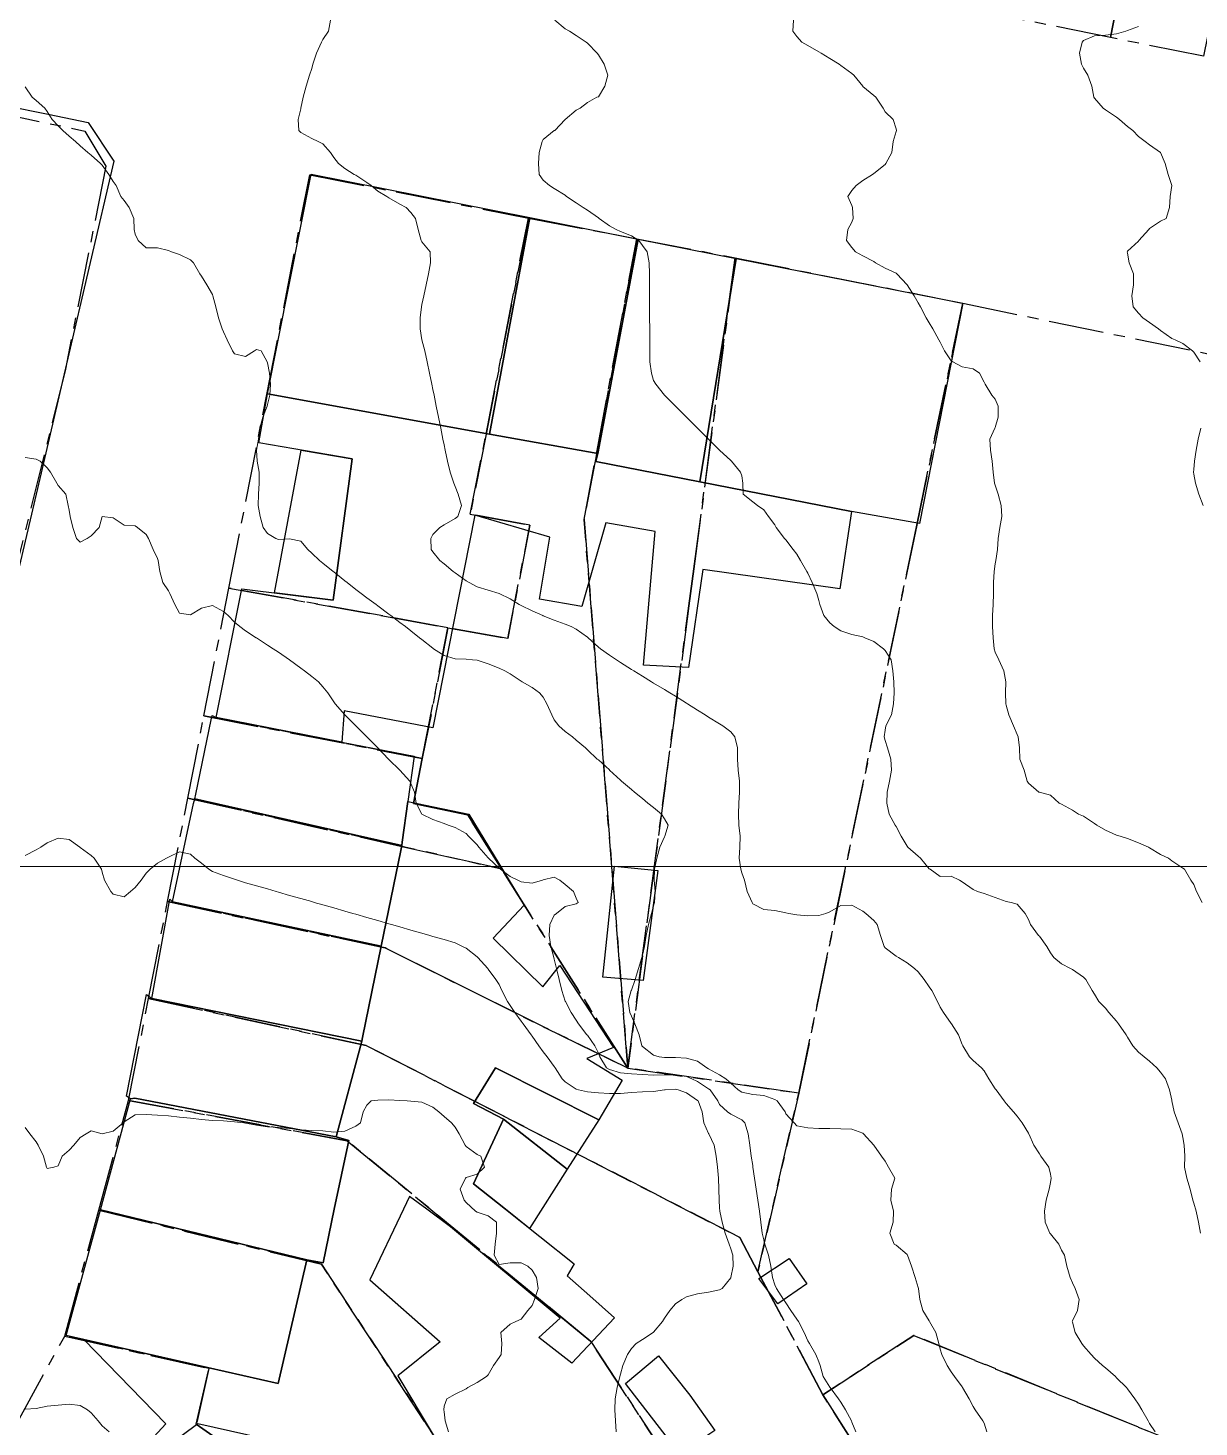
# Model space of a CAD drawing. Header units: centimetres. Extents: x 0 to 642158, y -847 to 649707.
# Drawn here: x 616613.4 to 616666.5, y 621662 to 621725.4 of the extents above; entities that cross this region are included whole.
import ezdxf

# ---------------------------------------------------------------- set-up
doc = ezdxf.new("R2010")
doc.units = ezdxf.units.CM
doc.header["$MEASUREMENT"] = 0
doc.linetypes.add('CENTERX2', pattern=[4, 2.5, -0.5, 0.5, -0.5])
doc.layers.add('MEV_grille', color=254, linetype='Continuous', lineweight=9)
doc.layers.add('WAL_topographie 0.5', color=253, linetype='Continuous', lineweight=20)
doc.layers.add('SPW_batiments', color=7, linetype='Continuous')
doc.layers.add('SPW_parcellaire cadastral', color=7, linetype='CENTERX2', lineweight=25, true_color=0xff0542)

# ---------------------------------------------------------------- blocks, each defined once
blk = doc.blocks.new('*U114')
at = {"layer": 'MEV_grille', "transparency": 33554687}
blk.add_lwpolyline([(-1338.461, 0), (1338.461, 0)], dxfattribs=at)
blk = doc.blocks.new('*U115')
at = {"layer": 'MEV_grille', "color": 0, "linetype": 'ByBlock', "lineweight": -2, "transparency": 16777216}
blk.add_blockref('*U114', (0, -700), dxfattribs=at)

msp = doc.modelspace()

# ---------------------------------------------------------------- linework, layer by layer
at = {"layer": 'SPW_batiments'}
for points in [[(616612.351, 621721.876), (616614.301, 621721.478), (616616.108, 621721.108), (616617.274, 621719.352), (616615.131, 621710.16), (616614.191, 621706.129), (616612.172, 621697.47)], [(616636.144, 621716.796), (616634.318, 621706.982), (616624.244, 621708.808), (616626.226, 621718.758), (616636.144, 621716.796)], [(616641.052, 621715.825), (616639.228, 621706.093), (616634.318, 621706.982), (616636.144, 621716.796), (616641.052, 621715.825)], [(616645.506, 621714.943), (616643.857, 621704.813), (616639.128, 621705.743), (616639.228, 621706.093), (616641.052, 621715.825), (616645.506, 621714.943)], [(616655.777, 621712.911), (616653.809, 621702.933), (616650.729, 621703.464), (616643.857, 621704.813), (616645.506, 621714.943), (616655.777, 621712.911)], [(616634.318, 621706.982), (616639.228, 621706.093), (616639.128, 621705.743), (616643.857, 621704.813), (616650.729, 621703.464), (616650.195, 621699.961), (616643.995, 621700.843), (616643.336, 621696.406), (616641.296, 621696.51), (616641.828, 621702.56), (616639.595, 621702.96), (616638.495, 621699.16), (616636.578, 621699.492), (616637.045, 621702.309), (616633.645, 621703.309), (616631.746, 621693.659), (616627.729, 621694.441), (616627.612, 621693.019), (616621.924, 621694.136), (616623.079, 621699.958), (616627.229, 621699.458), (616628.078, 621705.858), (616623.845, 621706.591), (616624.244, 621708.808), (616634.318, 621706.982)], [(616627.229, 621699.458), (616624.56, 621699.779), (616625.777, 621706.257), (616628.078, 621705.858), (616627.229, 621699.458)], [(616621.924, 621694.136), (616627.612, 621693.019), (616630.896, 621692.375), (616630.612, 621690.325), (616630.354, 621688.474), (616630.333, 621688.325), (616620.952, 621690.438), (616620.997, 621690.658), (616621.686, 621694.031), (616621.733, 621694.222), (616621.924, 621694.136)], [(616616.591, 621658.815), (616619.633, 621662.108), (616615.912, 621665.928), (616624.733, 621663.941), (616626.032, 621669.541), (616626.765, 621669.409), (616627.265, 621671.842), (616627.931, 621674.959), (616627.364, 621675.124), (616628.461, 621679.234), (616628.519, 621679.451), (616628.554, 621679.623), (616629.399, 621683.759), (616630.288, 621688.105), (616630.333, 621688.325), (616630.354, 621688.474), (616630.612, 621690.325), (616633.38, 621689.742)], [(616630.333, 621688.325), (616630.288, 621688.105), (616629.399, 621683.759), (616619.93, 621685.774), (616620.894, 621690.238), (616620.952, 621690.438), (616630.333, 621688.325)], [(616633.38, 621689.742), (616635.885, 621685.628), (616634.48, 621684.125), (616636.73, 621681.926), (616637.506, 621682.892), (616639.931, 621679.176), (616638.731, 621678.676), (616640.331, 621677.693), (616639.264, 621675.893), (616634.581, 621678.242), (616633.581, 621676.625), (616634.948, 621675.925), (616633.582, 621672.992), (616635.032, 621671.843), (616638.149, 621669.36), (616637.832, 621668.826), (616638.863, 621667.908), (616639.982, 621666.91), (616638.05, 621664.86), (616636.549, 621666.026), (616637.515, 621666.893), (616632.549, 621671.042), (616631.465, 621671.842), (616630.689, 621672.415), (616630.415, 621671.842), (616628.882, 621668.642), (616632.082, 621665.825), (616630.15, 621664.292), (616631.8, 621661.542)], [(616641.947, 621687.193), (616641.28, 621682.21), (616639.447, 621682.36), (616639.98, 621687.393), (616641.947, 621687.193)], [(616619.93, 621685.774), (616629.399, 621683.759), (616628.554, 621679.623), (616628.519, 621679.451), (616618.998, 621681.391), (616619.82, 621685.889), (616619.93, 621685.774)], [(616618.998, 621681.391), (616628.519, 621679.451), (616628.461, 621679.234), (616627.364, 621675.124), (616618.222, 621676.87), (616618.026, 621676.848), (616617.858, 621676.963), (616618.754, 621681.576), (616618.998, 621681.391)], [(616634.581, 621678.242), (616639.264, 621675.893), (616637.837, 621673.648), (616634.948, 621675.926), (616633.581, 621676.625), (616634.581, 621678.242)], [(616627.364, 621675.124), (616627.931, 621674.959), (616627.265, 621671.842), (616626.765, 621669.409), (616626.032, 621669.541), (616616.665, 621671.818), (616618.026, 621676.848), (616618.222, 621676.87), (616627.364, 621675.124)], [(616634.948, 621675.926), (616637.837, 621673.648), (616636.132, 621670.966), (616635.032, 621671.843), (616633.582, 621672.992), (616634.948, 621675.926)], [(616626.032, 621669.541), (616624.733, 621663.941), (616615.912, 621665.928), (616615.116, 621666.107), (616616.665, 621671.818), (616626.032, 621669.541)], [(616648.699, 621668.461), (616647.382, 621667.544), (616646.532, 621668.694), (616647.899, 621669.611), (616648.699, 621668.461)], [(616643.4, 621663.411), (616644.533, 621661.811), (616642.95, 621660.744), (616640.483, 621663.943), (616641.982, 621665.193), (616643.4, 621663.411)], [(616624.05, 621661.441), (616621.083, 621662.108), (616620.383, 621661.574)]]:
    msp.add_lwpolyline(points, dxfattribs=at)
at = {"layer": 'SPW_parcellaire cadastral'}
for points in [[(616662.478, 621724.961), (616658.487, 621725.768), (616658.825, 621727.485), (616660.491, 621735.957), (616661.786, 621742.54), (616663.021, 621748.822), (616664.734, 621746.716), (616665.959, 621745.21), (616664.254, 621735.175), (616662.811, 621726.679), (616662.478, 621724.961)], [(616662.478, 621724.961), (616662.811, 621726.679), (616664.254, 621735.175), (616665.959, 621745.21), (616667.676, 621743.099), (616670.024, 621740.212), (616668.751, 621734.241), (616667.045, 621725.824), (616666.698, 621724.109), (616662.478, 621724.961)], [(616606.529, 621701.288), (616609.026, 621712.088), (616610.065, 621716.58), (616610.291, 621716.529), (616611.446, 621721.668), (616615.968, 621720.718), (616616.921, 621719.12), (616615.078, 621709.922), (616612.253, 621698.582), (616606.529, 621701.288)], [(616632.431, 621698.199), (616629.48, 621698.734), (616622.494, 621700), (616624.212, 621708.781), (616626.16, 621718.738), (616636.078, 621716.775), (616634.155, 621706.979), (616633.442, 621703.346), (616636.148, 621702.856), (616635.137, 621697.709), (616632.431, 621698.199)], [(616631.267, 621692.269), (616632.431, 621698.199), (616635.137, 621697.709), (616636.148, 621702.856), (616633.442, 621703.346), (616634.155, 621706.979), (616636.078, 621716.775), (616640.992, 621715.833), (616639.161, 621706.072), (616638.605, 621703.105), (616640.582, 621678.24), (616634.85, 621687.272), (616633.313, 621689.722), (616630.868, 621690.236), (616631.267, 621692.269)], [(616645.449, 621714.977), (616643.579, 621700.873), (616643.357, 621699.193), (616640.582, 621678.24), (616638.605, 621703.105), (616639.161, 621706.072), (616640.992, 621715.833), (616645.449, 621714.977)], [(616645.449, 621714.977), (616655.776, 621712.911), (616653.686, 621702.852), (616648.338, 621677.106), (616640.582, 621678.24), (616643.357, 621699.193), (616643.579, 621700.873), (616645.449, 621714.977)], [(616691.069, 621651.782), (616689.859, 621651.074), (616689.672, 621651.375), (616653.549, 621666.121), (616649.435, 621663.421), (616646.488, 621669), (616648.338, 621677.106), (616653.686, 621702.852), (616655.776, 621712.911), (616674.901, 621708.978), (616674.462, 621686.457), (616680.865, 621685.071), (616680.441, 621682.234), (616689.648, 621680.435), (616690.58, 621685.128), (616690.792, 621686.186), (616695.024, 621685.333), (616698.263, 621684.679), (616697.622, 621681.547), (616692.116, 621653.716), (616693.083, 621653.449), (616691.069, 621651.782)], [(616631.267, 621692.269), (616621.361, 621694.212), (616622.494, 621700), (616629.48, 621698.734), (616632.431, 621698.199), (616631.267, 621692.269)], [(616631.267, 621692.269), (616630.868, 621690.236), (616633.313, 621689.722), (616634.85, 621687.272), (616630.48, 621688.256), (616620.63, 621690.475), (616621.361, 621694.212), (616631.267, 621692.269)], [(616640.582, 621678.24), (616636.825, 621680.076), (616629.582, 621683.685), (616619.712, 621685.785), (616620.63, 621690.475), (616630.48, 621688.256), (616634.85, 621687.272), (616640.582, 621678.24)], [(616618.851, 621681.386), (616619.712, 621685.785), (616629.582, 621683.685), (616636.825, 621680.076), (616640.582, 621678.24), (616648.338, 621677.106), (616646.488, 621669), (616645.666, 621670.556), (616634.938, 621676.068), (616628.715, 621679.267), (616618.851, 621681.386)], [(616666.282, 621636.931), (616660.215, 621633.209), (616638.916, 621665.839), (616636.961, 621667.449), (616627.865, 621674.938), (616617.948, 621676.77), (616618.851, 621681.386), (616628.715, 621679.267), (616634.938, 621676.068), (616645.666, 621670.556), (616646.488, 621669), (616649.435, 621663.421), (616666.282, 621636.931)], [(616660.215, 621633.209), (616653.308, 621628.776), (616626.69, 621669.346), (616616.59, 621671.789), (616617.948, 621676.77), (616627.865, 621674.938), (616636.961, 621667.449), (616638.916, 621665.839), (616660.215, 621633.209)], [(616653.308, 621628.776), (616644.367, 621623.142), (616624.594, 621657.862), (616622.869, 621660.792), (616621.017, 621662.087), (616621.586, 621664.615), (616615.049, 621666.087), (616616.59, 621671.789), (616626.69, 621669.346), (616653.308, 621628.776)], [(616639.867, 621620.309), (616633.663, 621632.27), (616627.971, 621629.003), (616622.035, 621641.87), (616618.121, 621650.351), (616609.669, 621656.282), (616612.892, 621662.156), (616615.049, 621666.087), (616621.586, 621664.615), (616621.017, 621662.087), (616622.869, 621660.792), (616624.594, 621657.862), (616644.367, 621623.142), (616639.867, 621620.309)], [(616686.194, 621606.296), (616666.282, 621636.931), (616649.435, 621663.421), (616653.549, 621666.121), (616689.672, 621651.375), (616689.859, 621651.074), (616708.623, 621620.591), (616686.194, 621606.296)]]:
    msp.add_lwpolyline(points, dxfattribs=at)
at = {"layer": 'WAL_topographie 0.5'}
for points in [[(616627.098, 621725.75), (616627.011, 621725.25), (616626.75, 621724.875), (616626.693, 621724.75), (616626.472, 621724.25), (616626.3, 621723.75), (616626.25, 621723.558), (616626.155, 621723.25), (616626, 621722.75), (616625.859, 621722.25), (616625.756, 621721.75), (616625.75, 621721.721), (616625.636, 621721.25), (616625.67, 621720.75), (616625.75, 621720.658), (616626.25, 621720.379), (616626.538, 621720.25), (616626.75, 621720.14), (616627.098, 621719.75), (616627.25, 621719.52), (616627.467, 621719.25), (616627.75, 621719.026), (616628.182, 621718.75), (616628.25, 621718.713), (616628.75, 621718.39), (616628.945, 621718.25), (616629.25, 621717.996), (616629.66, 621717.75), (616629.75, 621717.688), (616630.25, 621717.408), (616630.538, 621717.25), (616630.75, 621717.024), (616630.957, 621716.75), (616631.083, 621716.25), (616631.217, 621715.75), (616631.25, 621715.691), (616631.625, 621715.25), (616631.632, 621714.75), (616631.545, 621714.25), (616631.444, 621713.75), (616631.335, 621713.25), (616631.25, 621712.857), (616631.226, 621712.75), (616631.171, 621712.25), (616631.165, 621711.75), (616631.25, 621711.25), (616631.25, 621711.25), (616631.382, 621710.75), (616631.487, 621710.25), (616631.592, 621709.75), (616631.697, 621709.25), (616631.75, 621709), (616631.8, 621708.75), (616631.9, 621708.25), (616632, 621707.75), (616632.1, 621707.25), (616632.2, 621706.75), (616632.25, 621706.5), (616632.303, 621706.25), (616632.408, 621705.75), (616632.534, 621705.25), (616632.692, 621704.75), (616632.75, 621704.611), (616632.891, 621704.25), (616633.044, 621703.75), (616632.87, 621703.25), (616632.75, 621703.152), (616632.25, 621702.865), (616632.061, 621702.75), (616631.75, 621702.431), (616631.648, 621702.25), (616631.671, 621701.75), (616631.75, 621701.648), (616632.057, 621701.25), (616632.25, 621701.095), (616632.667, 621700.75), (616632.75, 621700.688), (616633.25, 621700.335), (616633.39, 621700.25), (616633.75, 621700.053), (616634.25, 621699.905), (616634.75, 621699.75), (616634.75, 621699.75), (616635.25, 621699.505), (616635.664, 621699.25), (616635.75, 621699.208), (616636.25, 621698.974), (616636.731, 621698.75), (616636.75, 621698.741), (616637.25, 621698.54), (616637.75, 621698.358), (616638.015, 621698.25), (616638.25, 621698.138), (616638.75, 621697.779), (616638.783, 621697.75), (616639.25, 621697.327), (616639.35, 621697.25), (616639.75, 621696.955), (616640.066, 621696.75), (616640.25, 621696.626), (616640.75, 621696.314), (616640.852, 621696.25), (616641.25, 621696), (616641.656, 621695.75), (616641.75, 621695.693), (616642.25, 621695.398), (616642.495, 621695.25), (616642.75, 621695.093), (616643.25, 621694.779), (616643.297, 621694.75), (616643.75, 621694.468), (616644.099, 621694.25), (616644.25, 621694.154), (616644.75, 621693.841), (616644.9, 621693.75), (616645.25, 621693.489), (616645.436, 621693.25), (616645.556, 621692.75), (616645.562, 621692.25), (616645.592, 621691.75), (616645.651, 621691.25), (616645.649, 621690.75), (616645.617, 621690.25), (616645.598, 621689.75), (616645.621, 621689.25), (616645.674, 621688.75), (616645.666, 621688.25), (616645.634, 621687.75), (616645.714, 621687.25), (616645.75, 621687.088), (616645.88, 621686.75), (616646.003, 621686.25), (616646.224, 621685.75), (616646.25, 621685.69), (616646.75, 621685.433), (616647.25, 621685.375), (616647.75, 621685.28), (616647.893, 621685.25), (616648.25, 621685.19), (616648.75, 621685.136), (616649.25, 621685.154), (616649.563, 621685.25), (616649.75, 621685.314), (616650.25, 621685.609), (616650.75, 621685.623), (616651.25, 621685.359), (616651.385, 621685.25), (616651.75, 621684.935), (616651.888, 621684.75), (616652.039, 621684.25), (616652.207, 621683.75), (616652.25, 621683.695), (616652.75, 621683.312), (616652.854, 621683.25), (616653.25, 621683.006), (616653.583, 621682.75), (616653.75, 621682.607), (616654.025, 621682.25), (616654.25, 621681.914), (616654.366, 621681.75), (616654.636, 621681.25), (616654.75, 621681), (616654.903, 621680.75), (616655.25, 621680.262), (616655.259, 621680.25), (616655.58, 621679.75), (616655.75, 621679.3), (616655.776, 621679.25), (616656.088, 621678.75), (616656.25, 621678.579), (616656.618, 621678.25), (616656.75, 621678.109), (616656.963, 621677.75), (616657.25, 621677.294), (616657.283, 621677.25), (616657.652, 621676.75), (616657.75, 621676.625), (616658.072, 621676.25), (616658.25, 621676.053), (616658.463, 621675.75), (616658.75, 621675.28), (616658.767, 621675.25), (616658.991, 621674.75), (616659.25, 621674.345), (616659.321, 621674.25), (616659.686, 621673.75), (616659.75, 621673.432), (616659.784, 621673.25), (616659.75, 621673.05), (616659.691, 621672.75), (616659.565, 621672.25), (616659.486, 621671.75), (616659.519, 621671.25), (616659.729, 621670.75), (616659.75, 621670.716), (616660.13, 621670.25), (616660.25, 621669.99), (616660.393, 621669.75), (616660.49, 621669.25), (616660.647, 621668.75), (616660.75, 621668.5), (616660.878, 621668.25), (616661.061, 621667.75), (616660.978, 621667.25), (616660.75, 621666.779), (616660.741, 621666.75), (616660.75, 621666.717), (616660.88, 621666.25), (616661.177, 621665.75), (616661.25, 621665.645), (616661.597, 621665.25), (616661.75, 621665.083), (616662.116, 621664.75), (616662.25, 621664.642), (616662.705, 621664.25), (616662.75, 621664.202), (616663.202, 621663.75), (616663.25, 621663.691), (616663.576, 621663.25), (616663.75, 621663), (616663.898, 621662.75), (616664.177, 621662.25), (616664.25, 621662.121), (616664.495, 621661.75)], [(616637.272, 621725.75), (616637.75, 621725.35), (616637.94, 621725.25), (616638.25, 621725.058), (616638.703, 621724.75), (616638.75, 621724.703), (616639.189, 621724.25), (616639.25, 621724.176), (616639.517, 621723.75), (616639.675, 621723.25), (616639.543, 621722.75), (616639.25, 621722.278), (616639.179, 621722.25), (616638.75, 621722.019), (616638.432, 621721.75), (616638.25, 621721.673), (616637.75, 621721.25), (616637.75, 621721.25), (616637.27, 621720.75), (616637.25, 621720.74), (616636.75, 621720.329), (616636.695, 621720.25), (616636.562, 621719.75), (616636.539, 621719.25), (616636.561, 621718.75), (616636.75, 621718.5), (616637.038, 621718.25), (616637.25, 621718.113), (616637.75, 621717.806), (616637.811, 621717.75), (616638.25, 621717.467), (616638.567, 621717.25), (616638.75, 621717.125), (616639.25, 621716.783), (616639.293, 621716.75), (616639.75, 621716.427), (616640.058, 621716.25), (616640.25, 621716.159), (616640.75, 621715.968), (616641.089, 621715.75), (616641.25, 621715.536), (616641.46, 621715.25), (616641.561, 621714.75), (616641.568, 621714.25), (616641.571, 621713.75), (616641.571, 621713.25), (616641.571, 621712.75), (616641.571, 621712.25), (616641.577, 621711.75), (616641.59, 621711.25), (616641.587, 621710.75), (616641.59, 621710.25), (616641.659, 621709.75), (616641.75, 621709.417), (616641.85, 621709.25), (616642.25, 621708.75), (616642.25, 621708.75), (616642.75, 621708.25), (616642.75, 621708.25), (616643.25, 621707.75), (616643.25, 621707.75), (616643.75, 621707.25), (616643.75, 621707.25), (616644.25, 621706.75), (616644.25, 621706.75), (616644.75, 621706.25), (616644.75, 621706.25), (616645.25, 621705.786), (616645.281, 621705.75), (616645.694, 621705.25), (616645.75, 621705.083), (616645.798, 621704.75), (616645.819, 621704.25), (616646.25, 621703.912), (616646.472, 621703.75), (616646.75, 621703.547), (616646.97, 621703.25), (616647.25, 621702.861), (616647.319, 621702.75), (616647.698, 621702.25), (616647.75, 621702.182), (616648.089, 621701.75), (616648.25, 621701.53), (616648.419, 621701.25), (616648.707, 621700.75), (616648.75, 621700.671), (616648.953, 621700.25), (616649.156, 621699.75), (616649.25, 621699.442), (616649.298, 621699.25), (616649.473, 621698.75), (616649.75, 621698.431), (616649.946, 621698.25), (616650.25, 621698.066), (616650.75, 621697.89), (616651.25, 621697.784), (616651.336, 621697.75), (616651.75, 621697.572), (616652.176, 621697.25), (616652.25, 621697.165), (616652.522, 621696.75), (616652.607, 621696.25), (616652.647, 621695.75), (616652.663, 621695.25), (616652.641, 621694.75), (616652.54, 621694.25), (616652.287, 621693.75), (616652.25, 621693.554), (616652.21, 621693.25), (616652.25, 621693.083), (616652.363, 621692.75), (616652.511, 621692.25), (616652.546, 621691.75), (616652.456, 621691.25), (616652.346, 621690.75), (616652.33, 621690.25), (616652.438, 621689.75), (616652.717, 621689.25), (616652.75, 621689.197), (616652.988, 621688.75), (616653.25, 621688.292), (616653.287, 621688.25), (616653.75, 621687.847), (616653.852, 621687.75), (616654.25, 621687.277), (616654.292, 621687.25), (616654.75, 621686.926), (616655.25, 621686.944), (616655.63, 621686.75), (616655.75, 621686.689), (616656.25, 621686.329), (616656.438, 621686.25), (616656.75, 621686.155), (616657.25, 621685.976), (616657.75, 621685.785), (616657.972, 621685.75), (616658.25, 621685.669), (616658.611, 621685.25), (616658.75, 621684.972), (616658.853, 621684.75), (616659.206, 621684.25), (616659.25, 621684.213), (616659.595, 621683.75), (616659.75, 621683.457), (616659.904, 621683.25), (616660.25, 621682.957), (616660.663, 621682.75), (616660.75, 621682.705), (616661.25, 621682.364), (616661.358, 621682.25), (616661.639, 621681.75), (616661.75, 621681.583), (616661.95, 621681.25), (616662.25, 621680.957), (616662.402, 621680.75), (616662.75, 621680.36), (616662.84, 621680.25), (616663.184, 621679.75), (616663.25, 621679.632), (616663.486, 621679.25), (616663.75, 621678.96), (616664, 621678.75), (616664.25, 621678.544), (616664.576, 621678.25), (616664.75, 621678.055), (616664.962, 621677.75), (616665.146, 621677.25), (616665.25, 621676.781), (616665.256, 621676.75), (616665.368, 621676.25), (616665.545, 621675.75), (616665.718, 621675.25), (616665.75, 621675.094), (616665.815, 621674.75), (616665.843, 621674.25), (616665.835, 621673.75), (616665.941, 621673.25), (616666.094, 621672.75), (616666.216, 621672.25), (616666.25, 621672.119), (616666.356, 621671.75), (616666.462, 621671.25), (616666.561, 621670.75)], [(616648.105, 621725.75), (616648.075, 621725.25), (616648.25, 621725.009), (616648.471, 621724.75), (616648.75, 621724.592), (616649.25, 621724.317), (616649.35, 621724.25), (616649.75, 621724.004), (616650.164, 621723.75), (616650.25, 621723.697), (616650.75, 621723.324), (616650.835, 621723.25), (616651.239, 621722.75), (616651.25, 621722.739), (616651.75, 621722.333), (616651.83, 621722.25), (616652.168, 621721.75), (616652.25, 621721.583), (616652.614, 621721.25), (616652.75, 621720.821), (616652.767, 621720.75), (616652.75, 621720.694), (616652.621, 621720.25), (616652.564, 621719.75), (616652.294, 621719.25), (616652.25, 621719.205), (616651.75, 621718.79), (616651.683, 621718.75), (616651.25, 621718.479), (616650.945, 621718.25), (616650.75, 621718.031), (616650.57, 621717.75), (616650.75, 621717.341), (616650.779, 621717.25), (616650.808, 621716.75), (616650.75, 621716.592), (616650.559, 621716.25), (616650.5, 621715.75), (616650.75, 621715.442), (616650.917, 621715.25), (616651.25, 621715.067), (616651.75, 621714.799), (616651.82, 621714.75), (616652.25, 621714.503), (616652.75, 621714.272), (616652.785, 621714.25), (616653.25, 621713.75), (616653.25, 621713.75), (616653.574, 621713.25), (616653.75, 621712.929), (616653.858, 621712.75), (616654.122, 621712.25), (616654.25, 621712.018), (616654.419, 621711.75), (616654.696, 621711.25), (616654.75, 621711.155), (616654.948, 621710.75), (616655.25, 621710.309), (616655.331, 621710.25), (616655.75, 621710.025), (616656.25, 621709.934), (616656.528, 621709.75), (616656.75, 621709.333), (616656.788, 621709.25), (616657.089, 621708.75), (616657.25, 621708.571), (616657.386, 621708.25), (616657.382, 621707.75), (616657.25, 621707.274), (616657.234, 621707.25), (616657.01, 621706.75), (616657.035, 621706.25), (616657.103, 621705.75), (616657.153, 621705.25), (616657.222, 621704.75), (616657.25, 621704.664), (616657.376, 621704.25), (616657.516, 621703.75), (616657.546, 621703.25), (616657.454, 621702.75), (616657.379, 621702.25), (616657.35, 621701.75), (616657.277, 621701.25), (616657.25, 621701.096), (616657.205, 621700.75), (616657.175, 621700.25), (616657.17, 621699.75), (616657.161, 621699.25), (616657.125, 621698.75), (616657.123, 621698.25), (616657.161, 621697.75), (616657.199, 621697.25), (616657.25, 621697.096), (616657.411, 621696.75), (616657.632, 621696.25), (616657.733, 621695.75), (616657.706, 621695.25), (616657.729, 621694.75), (616657.75, 621694.694), (616657.868, 621694.25), (616658.083, 621693.75), (616658.25, 621693.361), (616658.295, 621693.25), (616658.353, 621692.75), (616658.367, 621692.25), (616658.554, 621691.75), (616658.694, 621691.25), (616658.75, 621691.15), (616659.221, 621690.75), (616659.25, 621690.742), (616659.75, 621690.615), (616660.147, 621690.25), (616660.25, 621690.198), (616660.75, 621689.926), (616661.022, 621689.75), (616661.25, 621689.656), (616661.75, 621689.329), (616661.85, 621689.25), (616662.25, 621689.024), (616662.75, 621688.801), (616662.908, 621688.75), (616663.25, 621688.641), (616663.75, 621688.452), (616664.197, 621688.25), (616664.25, 621688.22), (616664.75, 621687.915), (616665.11, 621687.75), (616665.25, 621687.627), (616665.75, 621687.303), (616665.831, 621687.25), (616666.121, 621686.75), (616666.25, 621686.568), (616666.373, 621686.25), (616666.636, 621685.75)], [(616663.75, 621725.463), (616663.25, 621725.276), (616663.178, 621725.25), (616662.75, 621725.121), (616662.25, 621725.07), (616661.75, 621725.043), (616661.25, 621724.822), (616661.196, 621724.75), (616661.074, 621724.25), (616661.156, 621723.75), (616661.25, 621723.573), (616661.44, 621723.25), (616661.632, 621722.75), (616661.717, 621722.25), (616661.75, 621722.203), (616662.142, 621721.75), (616662.25, 621721.68), (616662.75, 621721.354), (616662.885, 621721.25), (616663.25, 621720.929), (616663.484, 621720.75), (616663.75, 621720.476), (616664.041, 621720.25), (616664.25, 621720.098), (616664.75, 621719.75), (616664.75, 621719.75), (616664.957, 621719.25), (616665.091, 621718.75), (616665.25, 621718.25), (616665.25, 621718.25), (616665.25, 621718.25), (616665.182, 621717.75), (616665.154, 621717.25), (616665, 621716.75), (616664.75, 621716.628), (616664.25, 621716.294), (616664.219, 621716.25), (616663.764, 621715.75), (616663.75, 621715.733), (616663.25, 621715.268), (616663.226, 621715.25), (616663.25, 621715.179), (616663.325, 621714.75), (616663.525, 621714.25), (616663.523, 621713.75), (616663.443, 621713.25), (616663.51, 621712.75), (616663.75, 621712.463), (616663.939, 621712.25), (616664.25, 621712.044), (616664.65, 621711.75), (616664.75, 621711.682), (616665.25, 621711.317), (616665.411, 621711.25), (616665.75, 621711.093), (616666.192, 621710.75), (616666.25, 621710.694), (616666.536, 621710.25)], [(616613.25, 621722.728), (616613.574, 621722.25), (616613.75, 621722.104), (616614.153, 621721.75), (616614.25, 621721.61), (616614.481, 621721.25), (616614.75, 621720.95), (616614.969, 621720.75), (616615.25, 621720.485), (616615.536, 621720.25), (616615.75, 621720.043), (616616.104, 621719.75), (616616.25, 621719.633), (616616.676, 621719.25), (616616.75, 621719.179), (616617.043, 621718.75), (616617.25, 621718.435), (616617.382, 621718.25), (616617.592, 621717.75), (616617.75, 621717.568), (616617.973, 621717.25), (616618.179, 621716.75), (616618.202, 621716.25), (616618.25, 621716.05), (616618.382, 621715.75), (616618.75, 621715.429), (616619.25, 621715.424), (616619.75, 621715.304), (616619.893, 621715.25), (616620.25, 621715.128), (616620.75, 621714.885), (616620.885, 621714.75), (616621.175, 621714.25), (616621.25, 621714.146), (616621.495, 621713.75), (616621.75, 621713.306), (616621.773, 621713.25), (616621.906, 621712.75), (616622.018, 621712.25), (616622.186, 621711.75), (616622.25, 621711.62), (616622.409, 621711.25), (616622.661, 621710.75), (616622.75, 621710.618), (616623.25, 621710.5), (616623.661, 621710.75), (616623.75, 621710.819), (616623.958, 621710.75), (616624.236, 621710.25), (616624.25, 621710.212), (616624.329, 621709.75), (616624.374, 621709.25), (616624.355, 621708.75), (616624.25, 621708.322), (616624.236, 621708.25), (616624.029, 621707.75), (616623.893, 621707.25), (616623.831, 621706.75), (616623.75, 621706.25), (616623.775, 621705.75), (616623.863, 621705.25), (616623.873, 621704.75), (616623.836, 621704.25), (616623.825, 621703.75), (616623.919, 621703.25), (616624.056, 621702.75), (616624.25, 621702.469), (616624.618, 621702.25), (616624.75, 621702.209), (616625.25, 621702.228), (616625.75, 621702.129), (616626.074, 621701.75), (616626.25, 621701.588), (616626.597, 621701.25), (616626.75, 621701.128), (616627.222, 621700.75), (616627.25, 621700.729), (616627.75, 621700.333), (616627.855, 621700.25), (616628.25, 621699.938), (616628.5, 621699.75), (616628.75, 621699.562), (616629.167, 621699.25), (616629.25, 621699.188), (616629.75, 621698.812), (616629.833, 621698.75), (616630.25, 621698.438), (616630.5, 621698.25), (616630.75, 621698.062), (616631.145, 621697.75), (616631.25, 621697.667), (616631.75, 621697.271), (616631.78, 621697.25), (616632.25, 621696.938), (616632.75, 621696.784), (616633.25, 621696.777), (616633.541, 621696.75), (616633.75, 621696.73), (616634.25, 621696.569), (616634.75, 621696.373), (616635.004, 621696.25), (616635.25, 621696.116), (616635.75, 621695.773), (616635.792, 621695.75), (616636.25, 621695.49), (616636.579, 621695.25), (616636.75, 621695.047), (616636.915, 621694.75), (616637.134, 621694.25), (616637.25, 621694.029), (616637.463, 621693.75), (616637.75, 621693.49), (616638.077, 621693.25), (616638.25, 621693.106), (616638.662, 621692.75), (616638.75, 621692.671), (616639.199, 621692.25), (616639.25, 621692.207), (616639.75, 621691.758), (616639.758, 621691.75), (616640.25, 621691.289), (616640.292, 621691.25), (616640.75, 621690.868), (616640.889, 621690.75), (616641.25, 621690.461), (616641.496, 621690.25), (616641.75, 621690.046), (616642.108, 621689.75), (616642.25, 621689.543), (616642.423, 621689.25), (616642.268, 621688.75), (616642.25, 621688.721), (616642.038, 621688.25), (616641.895, 621687.75), (616641.801, 621687.25), (616641.777, 621686.75), (616641.827, 621686.25), (616641.795, 621685.75), (616641.75, 621685.588), (616641.666, 621685.25), (616641.53, 621684.75), (616641.415, 621684.25), (616641.341, 621683.75), (616641.25, 621683.357), (616641.226, 621683.25), (616641.074, 621682.75), (616640.919, 621682.25), (616640.75, 621681.774), (616640.739, 621681.75), (616640.595, 621681.25), (616640.672, 621680.75), (616640.75, 621680.591), (616640.909, 621680.25), (616641.1, 621679.75), (616641.226, 621679.25), (616641.25, 621679.219), (616641.75, 621678.822), (616642, 621678.75), (616642.25, 621678.724), (616642.75, 621678.712), (616643.25, 621678.685), (616643.75, 621678.554), (616644.174, 621678.25), (616644.25, 621678.211), (616644.75, 621677.939), (616645.024, 621677.75), (616645.25, 621677.55), (616645.587, 621677.25), (616645.75, 621677.146), (616646.25, 621677.042), (616646.75, 621676.991), (616647.25, 621676.811), (616647.357, 621676.75), (616647.721, 621676.25), (616647.75, 621676.159), (616648.133, 621675.75), (616648.25, 621675.625), (616648.75, 621675.531), (616649.25, 621675.5), (616649.75, 621675.5), (616650.25, 621675.481), (616650.75, 621675.464), (616651.25, 621675.292), (616651.277, 621675.25), (616651.736, 621674.75), (616651.75, 621674.736), (616652.083, 621674.25), (616652.25, 621674.014), (616652.414, 621673.75), (616652.697, 621673.25), (616652.537, 621672.75), (616652.511, 621672.25), (616652.629, 621671.75), (616652.62, 621671.25), (616652.475, 621670.75), (616652.667, 621670.25), (616652.75, 621670.205), (616653.25, 621669.78), (616653.273, 621669.75), (616653.446, 621669.25), (616653.623, 621668.75), (616653.75, 621668.296), (616653.761, 621668.25), (616653.831, 621667.75), (616653.961, 621667.25), (616654.25, 621666.773), (616654.269, 621666.75), (616654.548, 621666.25), (616654.69, 621665.75), (616654.75, 621665.5), (616654.826, 621665.25), (616655.07, 621664.75), (616655.25, 621664.46), (616655.405, 621664.25), (616655.75, 621663.782), (616655.769, 621663.75), (616656.065, 621663.25), (616656.25, 621662.891), (616656.335, 621662.75), (616656.693, 621662.25), (616656.75, 621662.135), (616656.864, 621661.75)], [(616666.574, 621707.25), (616666.45, 621706.75), (616666.359, 621706.25), (616666.282, 621705.75), (616666.25, 621705.375), (616666.239, 621705.25), (616666.25, 621705.167), (616666.331, 621704.75), (616666.486, 621704.25), (616666.671, 621703.75)], [(616613.25, 621705.912), (616613.75, 621705.846), (616613.941, 621705.75), (616614.25, 621705.458), (616614.4, 621705.25), (616614.69, 621704.75), (616614.75, 621704.653), (616615.107, 621704.25), (616615.211, 621703.75), (616615.25, 621703.528), (616615.301, 621703.25), (616615.417, 621702.75), (616615.583, 621702.25), (616615.75, 621702.078), (616616.073, 621702.25), (616616.25, 621702.375), (616616.61, 621702.75), (616616.75, 621703.25), (616616.75, 621703.25), (616616.751, 621703.25), (616617.25, 621703.188), (616617.75, 621702.854), (616618.25, 621702.826), (616618.354, 621702.75), (616618.75, 621702.422), (616618.852, 621702.25), (616619.062, 621701.75), (616619.25, 621701.333), (616619.28, 621701.25), (616619.366, 621700.75), (616619.494, 621700.25), (616619.75, 621699.88), (616619.817, 621699.75), (616620.046, 621699.25), (616620.25, 621698.865), (616620.75, 621698.791), (616621.25, 621699.086), (616621.75, 621699.202), (616622.25, 621698.93), (616622.455, 621698.75), (616622.75, 621698.46), (616622.99, 621698.25), (616623.25, 621698.062), (616623.739, 621697.75), (616623.75, 621697.742), (616624.25, 621697.404), (616624.5, 621697.25), (616624.75, 621697.093), (616625.25, 621696.75), (616625.25, 621696.75), (616625.75, 621696.365), (616625.929, 621696.25), (616626.25, 621695.99), (616626.561, 621695.75), (616626.75, 621695.517), (616626.979, 621695.25), (616627.25, 621694.837), (616627.313, 621694.75), (616627.75, 621694.25), (616627.75, 621694.25), (616628.25, 621693.75), (616628.25, 621693.75), (616628.75, 621693.25), (616628.75, 621693.25), (616629.25, 621692.75), (616629.25, 621692.75), (616629.733, 621692.25), (616629.75, 621692.233), (616630.25, 621691.75), (616630.25, 621691.75), (616630.693, 621691.25), (616630.75, 621691.132), (616630.912, 621690.75), (616630.987, 621690.25), (616631.25, 621689.75), (616631.25, 621689.75), (616631.75, 621689.508), (616632.25, 621689.324), (616632.435, 621689.25), (616632.75, 621689.141), (616633.25, 621688.873), (616633.368, 621688.75), (616633.75, 621688.354), (616633.832, 621688.25), (616634.25, 621687.772), (616634.275, 621687.75), (616634.75, 621687.298), (616634.815, 621687.25), (616635.25, 621686.929), (616635.599, 621686.75), (616635.75, 621686.677), (616636.25, 621686.614), (616636.712, 621686.75), (616636.75, 621686.765), (616637.25, 621686.888), (616637.5, 621686.75), (616637.75, 621686.566), (616638.128, 621686.25), (616638.25, 621685.938), (616638.341, 621685.75), (616638.25, 621685.689), (616637.75, 621685.561), (616637.348, 621685.25), (616637.25, 621685.167), (616637.056, 621684.75), (616637.026, 621684.25), (616637.102, 621683.75), (616637.229, 621683.25), (616637.25, 621683.169), (616637.356, 621682.75), (616637.472, 621682.25), (616637.589, 621681.75), (616637.75, 621681.27), (616637.757, 621681.25), (616638.021, 621680.75), (616638.25, 621680.407), (616638.354, 621680.25), (616638.731, 621679.75), (616638.75, 621679.724), (616639.085, 621679.25), (616639.25, 621678.921), (616639.323, 621678.75), (616639.616, 621678.25), (616639.75, 621678.176), (616640.25, 621678.027), (616640.75, 621677.977), (616641.25, 621677.944), (616641.75, 621677.915), (616642.25, 621677.929), (616642.75, 621677.938), (616643.25, 621677.856), (616643.496, 621677.75), (616643.75, 621677.629), (616644.25, 621677.301), (616644.314, 621677.25), (616644.674, 621676.75), (616644.75, 621676.582), (616645.1, 621676.25), (616645.25, 621676.151), (616645.75, 621675.888), (616645.895, 621675.75), (616646.037, 621675.25), (616646.112, 621674.75), (616646.186, 621674.25), (616646.25, 621673.818), (616646.26, 621673.75), (616646.336, 621673.25), (616646.409, 621672.75), (616646.483, 621672.25), (616646.55, 621671.75), (616646.612, 621671.25), (616646.683, 621670.75), (616646.75, 621670.458), (616646.806, 621670.25), (616646.965, 621669.75), (616647.067, 621669.25), (616647.146, 621668.75), (616647.25, 621668.417), (616647.335, 621668.25), (616647.64, 621667.75), (616647.75, 621667.599), (616647.982, 621667.25), (616648.25, 621666.858), (616648.328, 621666.75), (616648.589, 621666.25), (616648.75, 621665.875), (616648.818, 621665.75), (616649.116, 621665.25), (616649.25, 621664.921), (616649.316, 621664.75), (616649.451, 621664.25), (616649.75, 621663.772), (616649.765, 621663.75), (616650.144, 621663.25), (616650.25, 621663.086), (616650.463, 621662.75), (616650.727, 621662.25), (616650.75, 621662.181), (616650.926, 621661.75)], [(616613.25, 621687.879), (616613.75, 621688.125), (616613.964, 621688.25), (616614.25, 621688.45), (616614.75, 621688.658), (616615.25, 621688.596), (616615.732, 621688.25), (616615.75, 621688.236), (616616.25, 621687.875), (616616.391, 621687.75), (616616.713, 621687.25), (616616.75, 621687.114), (616616.855, 621686.75), (616617.142, 621686.25), (616617.25, 621686.129), (616617.75, 621686.006), (616618.028, 621686.25), (616618.25, 621686.424), (616618.513, 621686.75), (616618.75, 621687.079), (616618.925, 621687.25), (616619.25, 621687.527), (616619.67, 621687.75), (616619.75, 621687.804), (616620.25, 621688.044), (616620.75, 621687.938), (616620.957, 621687.75), (616621.25, 621687.526), (616621.578, 621687.25), (616621.75, 621687.157), (616622.25, 621686.965), (616622.75, 621686.795), (616622.887, 621686.75), (616623.25, 621686.636), (616623.75, 621686.497), (616624.25, 621686.357), (616624.631, 621686.25), (616624.75, 621686.214), (616625.25, 621686.068), (616625.75, 621685.93), (616626.25, 621685.783), (616626.369, 621685.75), (616626.75, 621685.645), (616627.25, 621685.5), (616627.75, 621685.354), (616628.113, 621685.25), (616628.25, 621685.209), (616628.75, 621685.062), (616629.25, 621684.928), (616629.75, 621684.783), (616629.869, 621684.75), (616630.25, 621684.643), (616630.75, 621684.497), (616631.25, 621684.354), (616631.613, 621684.25), (616631.75, 621684.21), (616632.25, 621684.062), (616632.75, 621683.917), (616633.083, 621683.75), (616633.25, 621683.667), (616633.75, 621683.282), (616633.786, 621683.25), (616634.23, 621682.75), (616634.25, 621682.729), (616634.602, 621682.25), (616634.75, 621682.03), (616634.876, 621681.75), (616635.129, 621681.25), (616635.25, 621681.072), (616635.463, 621680.75), (616635.75, 621680.372), (616635.842, 621680.25), (616636.2, 621679.75), (616636.25, 621679.679), (616636.552, 621679.25), (616636.75, 621678.981), (616636.924, 621678.75), (616637.25, 621678.307), (616637.289, 621678.25), (616637.609, 621677.75), (616637.75, 621677.61), (616638.25, 621677.279), (616638.342, 621677.25), (616638.75, 621677.165), (616639.25, 621677.113), (616639.75, 621677.083), (616640.25, 621677.091), (616640.75, 621677.134), (616641.25, 621677.158), (616641.75, 621677.171), (616642.25, 621677.247), (616642.277, 621677.25), (616642.75, 621677.279), (616642.876, 621677.25), (616643.25, 621677.12), (616643.75, 621676.769), (616643.769, 621676.75), (616643.961, 621676.25), (616644.037, 621675.75), (616644.25, 621675.272), (616644.267, 621675.25), (616644.504, 621674.75), (616644.588, 621674.25), (616644.651, 621673.75), (616644.7, 621673.25), (616644.72, 621672.75), (616644.721, 621672.25), (616644.75, 621671.897), (616644.762, 621671.75), (616644.868, 621671.25), (616645.006, 621670.75), (616645.181, 621670.25), (616645.25, 621670.04), (616645.343, 621669.75), (616645.364, 621669.25), (616645.258, 621668.75), (616645.25, 621668.732), (616644.863, 621668.25), (616644.75, 621668.183), (616644.25, 621668.077), (616643.75, 621668.001), (616643.25, 621667.865), (616643.037, 621667.75), (616642.75, 621667.551), (616642.484, 621667.25), (616642.25, 621666.894), (616642.162, 621666.75), (616641.75, 621666.261), (616641.734, 621666.25), (616641.25, 621665.938), (616640.968, 621665.75), (616640.75, 621665.525), (616640.566, 621665.25), (616640.363, 621664.75), (616640.25, 621664.355), (616640.217, 621664.25), (616640.098, 621663.75), (616640.011, 621663.25), (616639.998, 621662.75), (616640.023, 621662.25), (616640.059, 621661.75)], [(616613.25, 621675.55), (616613.469, 621675.25), (616613.75, 621674.891), (616613.852, 621674.75), (616614.091, 621674.25), (616614.22, 621673.75), (616614.25, 621673.682), (616614.55, 621673.75), (616614.75, 621673.809), (616614.933, 621674.25), (616615.25, 621674.51), (616615.464, 621674.75), (616615.75, 621675.098), (616616.019, 621675.25), (616616.25, 621675.386), (616616.75, 621675.263), (616617.25, 621675.385), (616617.7, 621675.75), (616617.75, 621675.8), (616618.25, 621676.12), (616618.75, 621676.131), (616619.25, 621676.098), (616619.75, 621676.07), (616620.25, 621676.018), (616620.75, 621675.96), (616621.25, 621675.912), (616621.75, 621675.868), (616622.25, 621675.848), (616622.75, 621675.808), (616623.167, 621675.75), (616623.25, 621675.733), (616623.75, 621675.647), (616624.25, 621675.579), (616624.75, 621675.543), (616625.25, 621675.5), (616625.75, 621675.438), (616626.25, 621675.412), (616626.75, 621675.386), (616627.25, 621675.33), (616627.75, 621675.375), (616628.25, 621675.6), (616628.464, 621675.75), (616628.583, 621676.25), (616628.75, 621676.55), (616628.95, 621676.75), (616629.25, 621676.788), (616629.75, 621676.791), (616630.25, 621676.769), (616630.583, 621676.75), (616630.75, 621676.737), (616631.25, 621676.693), (616631.75, 621676.463), (616632.013, 621676.25), (616632.25, 621676.05), (616632.588, 621675.75), (616632.75, 621675.553), (616632.939, 621675.25), (616633.212, 621674.75), (616633.25, 621674.687), (616633.75, 621674.316), (616633.917, 621674.25), (616634.09, 621673.75), (616633.75, 621673.423), (616633.25, 621673.27), (616633.224, 621673.25), (616632.977, 621672.75), (616633.168, 621672.25), (616633.25, 621672.145), (616633.675, 621671.75), (616633.75, 621671.703), (616634.25, 621671.54), (616634.625, 621671.25), (616634.638, 621670.75), (616634.569, 621670.25), (616634.525, 621669.75), (616634.75, 621669.328), (616635.25, 621669.405), (616635.75, 621669.411), (616636.053, 621669.25), (616636.25, 621669.074), (616636.45, 621668.75), (616636.516, 621668.25), (616636.36, 621667.75), (616636.25, 621667.467), (616636.058, 621667.25), (616635.75, 621666.85), (616635.5, 621666.75), (616635.25, 621666.625), (616634.821, 621666.25), (616634.875, 621665.75), (616634.841, 621665.25), (616634.75, 621665.117), (616634.488, 621664.75), (616634.25, 621664.333), (616634.179, 621664.25), (616633.75, 621663.977), (616633.333, 621663.75), (616633.25, 621663.697), (616632.75, 621663.45), (616632.375, 621663.25), (616632.25, 621662.917), (616632.242, 621662.75), (616632.25, 621662.65), (616632.297, 621662.25), (616632.452, 621661.75)], [(616613.25, 621662.77), (616613.75, 621662.811), (616614.25, 621662.91), (616614.75, 621662.954), (616615.25, 621663.006), (616615.75, 621662.939), (616616.077, 621662.75), (616616.25, 621662.609), (616616.561, 621662.25), (616616.75, 621662.017), (616617.07, 621661.75)]]:
    msp.add_lwpolyline(points, dxfattribs=at)

# ---------------------------------------------------------------- block references
at = {"layer": 'MEV_grille', "transparency": 33554687}
msp.add_blockref('*U115', (616669.481, 622387.381), dxfattribs=at)

doc.saveas('drawing.dxf')
